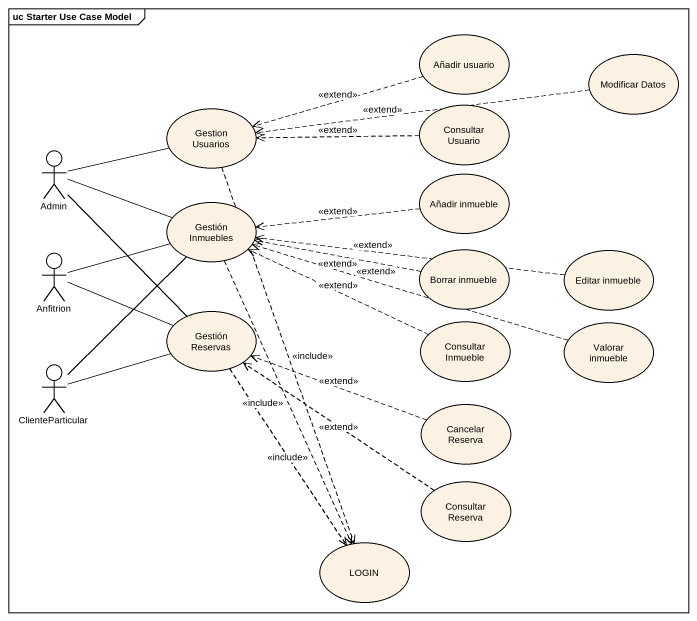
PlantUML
@startuml
mainframe uc Starter Use Case Model
usecase "Añadir usuario" as Añadir_usuario
usecase "Modificar Datos" as Modificar_Datos
usecase "Gestion Usuarios" as Gestion_Usuarios
usecase "Consultar Usuario" as Consultar_Usuario
actor Admin
usecase "Añadir inmueble" as Añadir_inmueble
usecase "Gestión Inmuebles" as Gestión_Inmuebles
actor Anfitrion
usecase "Borrar inmueble" as Borrar_inmueble
usecase "Editar inmueble" as Editar_inmueble
usecase "Gestión Reservas" as Gestión_Reservas
usecase "Consultar Inmueble" as Consultar_Inmueble
usecase "Valorar inmueble" as Valorar_inmueble
actor ClienteParticular
usecase "Cancelar Reserva" as Cancelar_Reserva
usecase "Consultar Reserva" as Consultar_Reserva
usecase LOGIN
Añadir_usuario .left.> Gestion_Usuarios : <<extend>>
Modificar_Datos .left.> Gestion_Usuarios : <<extend>>
Gestion_Usuarios ..> LOGIN : <<include>>
Consultar_Usuario .left.> Gestion_Usuarios : <<extend>>
Admin -right- Gestion_Usuarios
Admin -right- Gestión_Inmuebles
Admin -- Gestión_Reservas
Añadir_inmueble .left.> Gestión_Inmuebles : <<extend>>
Gestión_Inmuebles ..> LOGIN : <<include>>
Anfitrion -right- Gestión_Inmuebles
Anfitrion -right- Gestión_Reservas
Borrar_inmueble .left.> Gestión_Inmuebles : <<extend>>
Editar_inmueble .left.> Gestión_Inmuebles : <<extend>>
Gestión_Reservas ..> LOGIN : <<include>>
Consultar_Inmueble .left.> Gestión_Inmuebles : <<extend>>
Valorar_inmueble .left.> Gestión_Inmuebles : <<extend>>
ClienteParticular -up- Gestión_Inmuebles
ClienteParticular -right- Gestión_Reservas
Cancelar_Reserva .left.> Gestión_Reservas : <<extend>>
Consultar_Reserva .up.> Gestión_Reservas : <<extend>>
@enduml
